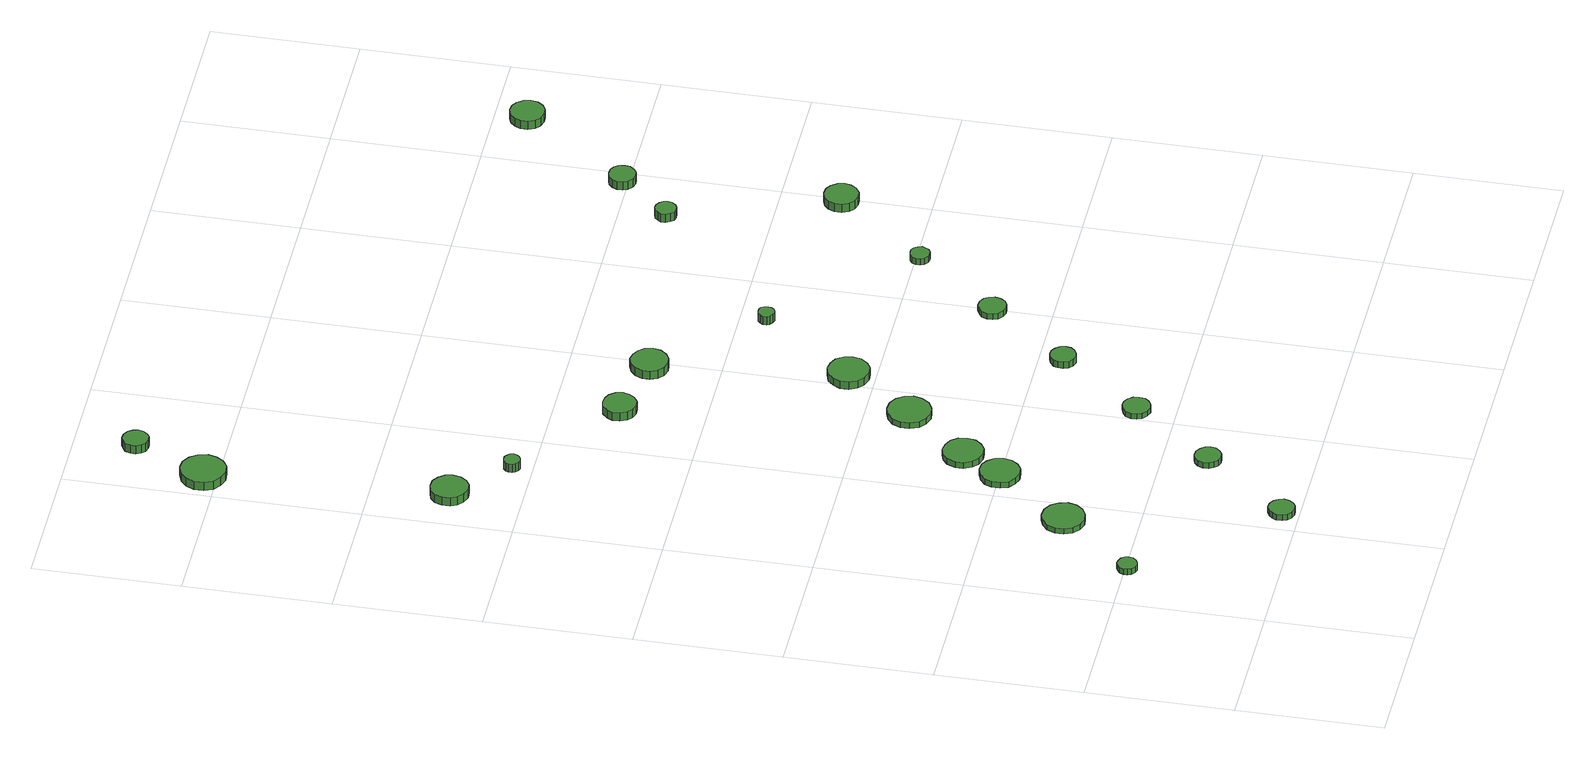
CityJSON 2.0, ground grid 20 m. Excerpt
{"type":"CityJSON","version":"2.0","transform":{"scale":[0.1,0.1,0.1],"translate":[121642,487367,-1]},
"CityObjects":{
"tree1":{"type":"SolitaryVegetationObject","attributes":{"function":"something"},"geometry":[{"type":"MultiSurface","lod":"1","boundaries":[[[0,1,2,3,4,5,6,7,8,9,10,11,12,13,14]],[[15,16,17,18,19,20,21,22,23,24,25,26,27,28,29]],[[0,29,28,1]],[[1,28,27,2]],[[2,27,26,3]],[[3,26,25,4]],[[4,25,24,5]],[[5,24,23,6]],[[6,23,22,7]],[[7,22,21,8]],[[8,21,20,9]],[[9,20,19,10]],[[10,19,18,11]],[[11,18,17,12]],[[12,17,16,13]],[[13,16,15,14]],[[14,15,29,0]]]}]},
"tree2":{"type":"SolitaryVegetationObject","attributes":{"function":"something"},"geometry":[{"type":"MultiSurface","lod":"1","boundaries":[[[30,31,32,33,34,35,36,37,38,39,40,41,42,43,44]],[[45,46,47,48,49,50,51,52,53,54,55,56,57,58,59]],[[30,59,58,31]],[[31,58,57,32]],[[32,57,56,33]],[[33,56,55,34]],[[34,55,54,35]],[[35,54,53,36]],[[36,53,52,37]],[[37,52,51,38]],[[38,51,50,39]],[[39,50,49,40]],[[40,49,48,41]],[[41,48,47,42]],[[42,47,46,43]],[[43,46,45,44]],[[44,45,59,30]]]}]},
"tree3":{"type":"SolitaryVegetationObject","attributes":{"function":"something"},"geometry":[{"type":"MultiSurface","lod":"1","boundaries":[[[60,61,62,63,64,65,66,67,68,69,70,71,72,73,74]],[[75,76,77,78,79,80,81,82,83,84,85,86,87,88,89]],[[60,89,88,61]],[[61,88,87,62]],[[62,87,86,63]],[[63,86,85,64]],[[64,85,84,65]],[[65,84,83,66]],[[66,83,82,67]],[[67,82,81,68]],[[68,81,80,69]],[[69,80,79,70]],[[70,79,78,71]],[[71,78,77,72]],[[72,77,76,73]],[[73,76,75,74]],[[74,75,89,60]]]}]},
"tree4":{"type":"SolitaryVegetationObject","attributes":{"function":"something"},"geometry":[{"type":"MultiSurface","lod":"1","boundaries":[[[90,91,92,93,94,95,96,97,98,99,100,101,102,103,104]],[[105,106,107,108,109,110,111,112,113,114,115,116,117,118,119]],[[90,119,118,91]],[[91,118,117,92]],[[92,117,116,93]],[[93,116,115,94]],[[94,115,114,95]],[[95,114,113,96]],[[96,113,112,97]],[[97,112,111,98]],[[98,111,110,99]],[[99,110,109,100]],[[100,109,108,101]],[[101,108,107,102]],[[102,107,106,103]],[[103,106,105,104]],[[104,105,119,90]]]}]},
"tree5":{"type":"SolitaryVegetationObject","attributes":{"function":"something"},"geometry":[{"type":"MultiSurface","lod":"1","boundaries":[[[120,121,122,123,124,125,126,127,128,129,130,131,132,133,134]],[[135,136,137,138,139,140,141,142,143,144,145,146,147,148,149]],[[120,149,148,121]],[[121,148,147,122]],[[122,147,146,123]],[[123,146,145,124]],[[124,145,144,125]],[[125,144,143,126]],[[126,143,142,127]],[[127,142,141,128]],[[128,141,140,129]],[[129,140,139,130]],[[130,139,138,131]],[[131,138,137,132]],[[132,137,136,133]],[[133,136,135,134]],[[134,135,149,120]]]}]},
"tree6":{"type":"SolitaryVegetationObject","attributes":{"function":"something"},"geometry":[{"type":"MultiSurface","lod":"1","boundaries":[[[150,151,152,153,154,155,156,157,158,159,160,161,162,163,164]],[[165,166,167,168,169,170,171,172,173,174,175,176,177,178,179]],[[150,179,178,151]],[[151,178,177,152]],[[152,177,176,153]],[[153,176,175,154]],[[154,175,174,155]],[[155,174,173,156]],[[156,173,172,157]],[[157,172,171,158]],[[158,171,170,159]],[[159,170,169,160]],[[160,169,168,161]],[[161,168,167,162]],[[162,167,166,163]],[[163,166,165,164]],[[164,165,179,150]]]}]},
"tree7":{"type":"SolitaryVegetationObject","attributes":{"function":"something"},"geometry":[{"type":"MultiSurface","lod":"1","boundaries":[[[180,181,182,183,184,185,186,187,188,189,190,191,192,193,194]],[[195,196,197,198,199,200,201,202,203,204,205,206,207,208,209]],[[180,209,208,181]],[[181,208,207,182]],[[182,207,206,183]],[[183,206,205,184]],[[184,205,204,185]],[[185,204,203,186]],[[186,203,202,187]],[[187,202,201,188]],[[188,201,200,189]],[[189,200,199,190]],[[190,199,198,191]],[[191,198,197,192]],[[192,197,196,193]],[[193,196,195,194]],[[194,195,209,180]]]}]},
"tree8":{"type":"SolitaryVegetationObject","attributes":{"function":"something"},"geometry":[{"type":"MultiSurface","lod":"1","boundaries":[[[210,211,212,213,214,215,216,217,218,219,220,221,222,223,224]],[[225,226,227,228,229,230,231,232,233,234,235,236,237,238,239]],[[210,239,238,211]],[[211,238,237,212]],[[212,237,236,213]],[[213,236,235,214]],[[214,235,234,215]],[[215,234,233,216]],[[216,233,232,217]],[[217,232,231,218]],[[218,231,230,219]],[[219,230,229,220]],[[220,229,228,221]],[[221,228,227,222]],[[222,227,226,223]],[[223,226,225,224]],[[224,225,239,210]]]}]},
"tree9":{"type":"SolitaryVegetationObject","attributes":{"function":"something"},"geometry":[{"type":"MultiSurface","lod":"1","boundaries":[[[240,241,242,243,244,245,246,247,248,249,250,251,252,253,254]],[[255,256,257,258,259,260,261,262,263,264,265,266,267,268,269]],[[240,269,268,241]],[[241,268,267,242]],[[242,267,266,243]],[[243,266,265,244]],[[244,265,264,245]],[[245,264,263,246]],[[246,263,262,247]],[[247,262,261,248]],[[248,261,260,249]],[[249,260,259,250]],[[250,259,258,251]],[[251,258,257,252]],[[252,257,256,253]],[[253,256,255,254]],[[254,255,269,240]]]}]},
"tree10":{"type":"SolitaryVegetationObject","attributes":{"function":"something"},"geometry":[{"type":"MultiSurface","lod":"1","boundaries":[[[270,271,272,273,274,275,276,277,278,279,280,281,282,283,284]],[[285,286,287,288,289,290,291,292,293,294,295,296,297,298,299]],[[270,299,298,271]],[[271,298,297,272]],[[272,297,296,273]],[[273,296,295,274]],[[274,295,294,275]],[[275,294,293,276]],[[276,293,292,277]],[[277,292,291,278]],[[278,291,290,279]],[[279,290,289,280]],[[280,289,288,281]],[[281,288,287,282]],[[282,287,286,283]],[[283,286,285,284]],[[284,285,299,270]]]}]},
"tree11":{"type":"SolitaryVegetationObject","attributes":{"function":"something"},"geometry":[{"type":"MultiSurface","lod":"1","boundaries":[[[300,301,302,303,304,305,306,307,308,309,310,311,312,313,314]],[[315,316,317,318,319,320,321,322,323,324,325,326,327,328,329]],[[300,329,328,301]],[[301,328,327,302]],[[302,327,326,303]],[[303,326,325,304]],[[304,325,324,305]],[[305,324,323,306]],[[306,323,322,307]],[[307,322,321,308]],[[308,321,320,309]],[[309,320,319,310]],[[310,319,318,311]],[[311,318,317,312]],[[312,317,316,313]],[[313,316,315,314]],[[314,315,329,300]]]}]},
"tree12":{"type":"SolitaryVegetationObject","attributes":{"function":"something"},"geometry":[{"type":"MultiSurface","lod":"1","boundaries":[[[330,331,332,333,334,335,336,337,338,339,340,341,342,343,344]],[[345,346,347,348,349,350,351,352,353,354,355,356,357,358,359]],[[330,359,358,331]],[[331,358,357,332]],[[332,357,356,333]],[[333,356,355,334]],[[334,355,354,335]],[[335,354,353,336]],[[336,353,352,337]],[[337,352,351,338]],[[338,351,350,339]],[[339,350,349,340]],[[340,349,348,341]],[[341,348,347,342]],[[342,347,346,343]],[[343,346,345,344]],[[344,345,359,330]]]}]},
"tree13":{"type":"SolitaryVegetationObject","attributes":{"function":"something"},"geometry":[{"type":"MultiSurface","lod":"1","boundaries":[[[360,361,362,363,364,365,366,367,368,369,370,371,372,373,374]],[[375,376,377,378,379,380,381,382,383,384,385,386,387,388,389]],[[360,389,388,361]],[[361,388,387,362]],[[362,387,386,363]],[[363,386,385,364]],[[364,385,384,365]],[[365,384,383,366]],[[366,383,382,367]],[[367,382,381,368]],[[368,381,380,369]],[[369,380,379,370]],[[370,379,378,371]],[[371,378,377,372]],[[372,377,376,373]],[[373,376,375,374]],[[374,375,389,360]]]}]},
"tree14":{"type":"SolitaryVegetationObject","attributes":{"function":"something"},"geometry":[{"type":"MultiSurface","lod":"1","boundaries":[[[390,391,392,393,394,395,396,397,398,399,400,401,402,403,404]],[[405,406,407,408,409,410,411,412,413,414,415,416,417,418,419]],[[390,419,418,391]],[[391,418,417,392]],[[392,417,416,393]],[[393,416,415,394]],[[394,415,414,395]],[[395,414,413,396]],[[396,413,412,397]],[[397,412,411,398]],[[398,411,410,399]],[[399,410,409,400]],[[400,409,408,401]],[[401,408,407,402]],[[402,407,406,403]],[[403,406,405,404]],[[404,405,419,390]]]}]},
"tree15":{"type":"SolitaryVegetationObject","attributes":{"function":"something"},"geometry":[{"type":"MultiSurface","lod":"1","boundaries":[[[420,421,422,423,424,425,426,427,428,429,430,431,432,433,434]],[[435,436,437,438,439,440,441,442,443,444,445,446,447,448,449]],[[420,449,448,421]],[[421,448,447,422]],[[422,447,446,423]],[[423,446,445,424]],[[424,445,444,425]],[[425,444,443,426]],[[426,443,442,427]],[[427,442,441,428]],[[428,441,440,429]],[[429,440,439,430]],[[430,439,438,431]],[[431,438,437,432]],[[432,437,436,433]],[[433,436,435,434]],[[434,435,449,420]]]}]},
"tree16":{"type":"SolitaryVegetationObject","attributes":{"function":"something"},"geometry":[{"type":"MultiSurface","lod":"1","boundaries":[[[450,451,452,453,454,455,456,457,458,459,460,461,462,463,464]],[[465,466,467,468,469,470,471,472,473,474,475,476,477,478,479]],[[450,479,478,451]],[[451,478,477,452]],[[452,477,476,453]],[[453,476,475,454]],[[454,475,474,455]],[[455,474,473,456]],[[456,473,472,457]],[[457,472,471,458]],[[458,471,470,459]],[[459,470,469,460]],[[460,469,468,461]],[[461,468,467,462]],[[462,467,466,463]],[[463,466,465,464]],[[464,465,479,450]]]}]},
"tree17":{"type":"SolitaryVegetationObject","attributes":{"function":"something"},"geometry":[{"type":"MultiSurface","lod":"1","boundaries":[[[480,481,482,483,484,485,486,487,488,489,490,491,492,493,494]],[[495,496,497,498,499,500,501,502,503,504,505,506,507,508,509]],[[480,509,508,481]],[[481,508,507,482]],[[482,507,506,483]],[[483,506,505,484]],[[484,505,504,485]],[[485,504,503,486]],[[486,503,502,487]],[[487,502,501,488]],[[488,501,500,489]],[[489,500,499,490]],[[490,499,498,491]],[[491,498,497,492]],[[492,497,496,493]],[[493,496,495,494]],[[494,495,509,480]]]}]},
"tree18":{"type":"SolitaryVegetationObject","attributes":{"function":"something"},"geometry":[{"type":"MultiSurface","lod":"1","boundaries":[[[510,511,512,513,514,515,516,517,518,519,520,521,522,523,524]],[[525,526,527,528,529,530,531,532,533,534,535,536,537,538,539]],[[510,539,538,511]],[[511,538,537,512]],[[512,537,536,513]],[[513,536,535,514]],[[514,535,534,515]],[[515,534,533,516]],[[516,533,532,517]],[[517,532,531,518]],[[518,531,530,519]],[[519,530,529,520]],[[520,529,528,521]],[[521,528,527,522]],[[522,527,526,523]],[[523,526,525,524]],[[524,525,539,510]]]}]},
"tree19":{"type":"SolitaryVegetationObject","attributes":{"function":"something"},"geometry":[{"type":"MultiSurface","lod":"1","boundaries":[[[540,541,542,543,544,545,546,547,548,549,550,551,552,553,554]],[[555,556,557,558,559,560,561,562,563,564,565,566,567,568,569]],[[540,569,568,541]],[[541,568,567,542]],[[542,567,566,543]],[[543,566,565,544]],[[544,565,564,545]],[[545,564,563,546]],[[546,563,562,547]],[[547,562,561,548]],[[548,561,560,549]],[[549,560,559,550]],[[550,559,558,551]],[[551,558,557,552]],[[552,557,556,553]],[[553,556,555,554]],[[554,555,569,540]]]}]},
"tree20":{"type":"SolitaryVegetationObject","attributes":{"function":"something"},"geometry":[{"type":"MultiSurface","lod":"1","boundaries":[[[570,571,572,573,574,575,576,577,578,579,580,581,582,583,584]],[[585,586,587,588,589,590,591,592,593,594,595,596,597,598,599]],[[570,599,598,571]],[[571,598,597,572]],[[572,597,596,573]],[[573,596,595,574]],[[574,595,594,575]],[[575,594,593,576]],[[576,593,592,577]],[[577,592,591,578]],[[578,591,590,579]],[[579,590,589,580]],[[580,589,588,581]],[[581,588,587,582]],[[582,587,586,583]],[[583,586,585,584]],[[584,585,599,570]]]}]},
"tree21":{"type":"SolitaryVegetationObject","attributes":{"function":"something"},"geometry":[{"type":"MultiSurface","lod":"1","boundaries":[[[600,601,602,603,604,605,606,607,608,609,610,611,612,613,614]],[[615,616,617,618,619,620,621,622,623,624,625,626,627,628,629]],[[600,629,628,601]],[[601,628,627,602]],[[602,627,626,603]],[[603,626,625,604]],[[604,625,624,605]],[[605,624,623,606]],[[606,623,622,607]],[[607,622,621,608]],[[608,621,620,609]],[[609,620,619,610]],[[610,619,618,611]],[[611,618,617,612]],[[612,617,616,613]],[[613,616,615,614]],[[614,615,629,600]]]}]},
"tree22":{"type":"SolitaryVegetationObject","attributes":{"function":"something"},"geometry":[{"type":"MultiSurface","lod":"1","boundaries":[[[630,631,632,633,634,635,636,637,638,639,640,641,642,643,644]],[[645,646,647,648,649,650,651,652,653,654,655,656,657,658,659]],[[630,659,658,631]],[[631,658,657,632]],[[632,657,656,633]],[[633,656,655,634]],[[634,655,654,635]],[[635,654,653,636]],[[636,653,652,637]],[[637,652,651,638]],[[638,651,650,639]],[[639,650,649,640]],[[640,649,648,641]],[[641,648,647,642]],[[642,647,646,643]],[[643,646,645,644]],[[644,645,659,630]]]}]},
"tree23":{"type":"SolitaryVegetationObject","attributes":{"function":"something"},"geometry":[{"type":"MultiSurface","lod":"1","boundaries":[[[660,661,662,663,664,665,666,667,668,669,670,671,672,673,674]],[[675,676,677,678,679,680,681,682,683,684,685,686,687,688,689]],[[660,689,688,661]],[[661,688,687,662]],[[662,687,686,663]],[[663,686,685,664]],[[664,685,684,665]],[[665,684,683,666]],[[666,683,682,667]],[[667,682,681,668]],[[668,681,680,669]],[[669,680,679,670]],[[670,679,678,671]],[[671,678,677,672]],[[672,677,676,673]],[[673,676,675,674]],[[674,675,689,660]]]}]}
},
"vertices":[
[91,198,18],[90,203,18],[86,208,18],[81,210,18],[76,211,18],[71,209,18],[66,205,18],[64,200,18],[64,195,18],[66,190,18],[71,186,18],[76,184,18],[81,185,18],[86,188,18],[90,192,18],[90,192,9],[86,188,9],[81,185,9],[76,184,9],[71,186,9],[66,190,9],[64,195,9],[64,200,9],[66,205,9],[71,209,9],[76,211,9],[81,210,9],[86,208,9],[90,203,9],[91,198,9],
[256,24,17],[254,31,17],[250,37,17],[244,41,17],[236,42,17],[229,39,17],[224,34,17],[221,28,17],[221,20,17],[224,14,17],[229,9,17],[236,6,17],[244,7,17],[250,11,17],[254,17,17],[254,17,8],[250,11,8],[244,7,8],[236,6,8],[229,9,8],[224,14,8],[221,20,8],[221,28,8],[224,34,8],[229,39,8],[236,42,8],[244,41,8],[250,37,8],[254,31,8],[256,24,8],
[192,299,18],[189,311,18],[182,321,18],[171,327,18],[159,328,18],[148,324,18],[139,316,18],[134,305,18],[134,293,18],[139,282,18],[148,274,18],[159,270,18],[171,272,18],[182,278,18],[189,287,18],[189,287,10],[182,278,10],[171,272,10],[159,270,10],[148,274,10],[139,282,10],[134,293,10],[134,305,10],[139,316,10],[148,324,10],[159,328,10],[171,327,10],[182,321,10],[189,311,10],[192,299,10],
[271,400,18],[269,411,18],[262,420,18],[253,426,18],[241,427,18],[231,423,18],[222,416,18],[218,406,18],[218,394,18],[222,384,18],[231,377,18],[241,373,18],[253,374,18],[262,380,18],[269,389,18],[269,389,9],[262,380,9],[253,374,9],[241,373,9],[231,377,9],[222,384,9],[218,394,9],[218,406,9],[222,416,9],[231,423,9],[241,427,9],[253,426,9],[262,420,9],[269,411,9],[271,400,9],
[348,140,18],[347,147,18],[342,153,18],[336,157,18],[328,158,18],[321,156,18],[316,151,18],[313,144,18],[313,136,18],[316,130,18],[321,125,18],[328,122,18],[336,123,18],[342,127,18],[347,133,18],[347,133,9],[342,127,9],[336,123,9],[328,122,9],[321,125,9],[316,130,9],[313,136,9],[313,144,9],[316,151,9],[321,156,9],[328,158,9],[336,157,9],[342,153,9],[347,147,9],[348,140,9],
[86,1096,25],[84,1106,25],[78,1114,25],[69,1120,25],[58,1121,25],[48,1118,25],[40,1111,25],[36,1101,25],[36,1090,25],[40,1081,25],[48,1074,25],[58,1070,25],[69,1071,25],[78,1077,25],[84,1085,25],[84,1085,12],[78,1077,12],[69,1071,12],[58,1070,12],[48,1074,12],[40,1081,12],[36,1090,12],[36,1101,12],[40,1111,12],[48,1118,12],[58,1121,12],[69,1120,12],[78,1114,12],[84,1106,12],[86,1096,12],
[305,455,18],[303,467,18],[296,476,18],[286,481,18],[275,483,18],[264,479,18],[256,472,18],[251,461,18],[251,450,18],[256,439,18],[264,432,18],[275,428,18],[286,429,18],[296,435,18],[303,444,18],[303,444,9],[296,435,9],[286,429,9],[275,428,9],[264,432,9],[256,439,9],[251,450,9],[251,461,9],[256,472,9],[264,479,9],[275,483,9],[286,481,9],[296,476,9],[303,467,9],[305,455,9],
[147,1027,25],[146,1032,25],[143,1035,25],[139,1038,25],[134,1038,25],[130,1037,25],[126,1034,25],[124,1030,25],[124,1025,25],[126,1021,25],[130,1017,25],[134,1016,25],[139,1017,25],[143,1019,25],[146,1023,25],[146,1023,12],[143,1019,12],[139,1017,12],[134,1016,12],[130,1017,12],[126,1021,12],[124,1025,12],[124,1030,12],[126,1034,12],[130,1037,12],[134,1038,12],[139,1038,12],[143,1035,12],[146,1032,12],[147,1027,12],
[68,1418,25],[65,1431,25],[58,1441,25],[47,1448,25],[34,1449,25],[22,1445,25],[12,1436,25],[7,1425,25],[7,1412,25],[12,1400,25],[22,1392,25],[34,1388,25],[47,1389,25],[58,1396,25],[65,1406,25],[65,1406,12],[58,1396,12],[47,1389,12],[34,1388,12],[22,1392,12],[12,1400,12],[7,1412,12],[7,1425,12],[12,1436,12],[22,1445,12],[34,1449,12],[47,1448,12],[58,1441,12],[65,1431,12],[68,1418,12],
[438,253,17],[437,261,17],[432,267,17],[425,271,17],[418,272,17],[410,269,17],[404,264,17],[401,257,17],[401,249,17],[404,242,17],[410,237,17],[418,234,17],[425,235,17],[432,239,17],[437,245,17],[437,245,9],[432,239,9],[425,235,9],[418,234,9],[410,237,9],[404,242,9],[401,249,9],[401,257,9],[404,264,9],[410,269,9],[418,272,9],[425,271,9],[432,267,9],[437,261,9],[438,253,9],
[382,542,18],[379,554,18],[372,564,18],[361,570,18],[349,571,18],[337,567,18],[328,559,18],[323,548,18],[323,536,18],[328,524,18],[337,516,18],[349,512,18],[361,514,18],[372,520,18],[379,530,18],[379,530,9],[372,520,9],[361,514,9],[349,512,9],[337,516,9],[328,524,9],[323,536,9],[323,548,9],[328,559,9],[337,567,9],[349,571,9],[361,570,9],[372,564,9],[379,554,9],[382,542,9],
[105,1518,24],[103,1525,24],[99,1531,24],[92,1535,24],[85,1536,24],[78,1533,24],[73,1529,24],[70,1522,24],[70,1515,24],[73,1508,24],[78,1503,24],[85,1501,24],[92,1501,24],[99,1505,24],[103,1511,24],[103,1511,11],[99,1505,11],[92,1501,11],[85,1501,11],[78,1503,11],[73,1508,11],[70,1515,11],[70,1522,11],[73,1529,11],[78,1533,11],[85,1536,11],[92,1535,11],[99,1531,11],[103,1525,11],[105,1518,11],
[308,914,24],[306,923,24],[300,931,24],[292,935,24],[283,936,24],[274,934,24],[267,927,24],[263,919,24],[263,909,24],[267,900,24],[274,894,24],[283,891,24],[292,892,24],[300,897,24],[306,905,24],[306,905,11],[300,897,11],[292,892,11],[283,891,11],[274,894,11],[267,900,11],[263,909,11],[263,919,11],[267,927,11],[274,934,11],[283,936,11],[292,935,11],[300,931,11],[306,923,11],[308,914,11],
[447,636,21],[445,647,21],[438,657,21],[428,662,21],[417,664,21],[405,660,21],[397,652,21],[392,642,21],[392,630,21],[397,619,21],[405,612,21],[417,608,21],[428,609,21],[438,615,21],[445,624,21],[445,624,9],[438,615,9],[428,609,9],[417,608,9],[405,612,9],[397,619,9],[392,630,9],[392,642,9],[397,652,9],[405,660,9],[417,664,9],[428,662,9],[438,657,9],[445,647,9],[447,636,9],
[527,368,18],[526,375,18],[521,381,18],[515,385,18],[508,386,18],[501,383,18],[495,378,18],[493,372,18],[493,365,18],[495,358,18],[501,353,18],[508,351,18],[515,352,18],[521,355,18],[526,361,18],[526,361,8],[521,355,8],[515,352,8],[508,351,8],[501,353,8],[495,358,8],[493,365,8],[493,372,8],[495,378,8],[501,383,8],[508,386,8],[515,385,8],[521,381,8],[526,375,8],[527,368,8],
[412,894,23],[410,905,23],[403,913,23],[394,918,23],[384,920,23],[374,916,23],[366,909,23],[362,899,23],[362,889,23],[366,879,23],[374,872,23],[384,869,23],[394,870,23],[403,875,23],[410,884,23],[410,884,10],[403,875,10],[394,870,10],[384,869,10],[374,872,10],[366,879,10],[362,889,10],[362,899,10],[366,909,10],[374,916,10],[384,920,10],[394,918,10],[403,913,10],[410,905,10],[412,894,10],
[617,480,17],[615,488,17],[611,494,17],[604,498,17],[596,499,17],[589,496,17],[583,491,17],[580,484,17],[580,476,17],[583,469,17],[589,464,17],[596,461,17],[604,462,17],[611,466,17],[615,472,17],[615,472,8],[611,466,8],[604,462,8],[596,461,8],[589,464,8],[583,469,8],[580,476,8],[580,484,8],[583,491,8],[589,496,8],[596,499,8],[604,498,8],[611,494,8],[615,488,8],[617,480,8],
[532,765,22],[531,770,22],[529,774,22],[525,776,22],[520,776,22],[516,775,22],[512,772,22],[510,768,22],[510,763,22],[512,759,22],[516,756,22],[520,754,22],[525,755,22],[529,757,22],[531,761,22],[531,761,9],[529,757,9],[525,755,9],[520,754,9],[516,756,9],[512,759,9],[510,763,9],[510,768,9],[512,772,9],[516,775,9],[520,776,9],[525,776,9],[529,774,9],[531,770,9],[532,765,9],
[706,595,18],[704,600,18],[701,605,18],[696,608,18],[691,608,18],[686,607,18],[681,603,18],[679,598,18],[679,592,18],[681,587,18],[686,583,18],[691,582,18],[696,582,18],[701,585,18],[704,590,18],[704,590,8],[701,585,8],[696,582,8],[691,582,8],[686,583,8],[681,587,8],[679,592,8],[679,598,8],[681,603,8],[686,607,8],[691,608,8],[696,608,8],[701,605,8],[704,600,8],[706,595,8],
[724,937,29],[723,942,29],[719,947,29],[714,950,29],[708,951,29],[702,949,29],[698,945,29],[695,940,29],[695,934,29],[698,928,29],[702,924,29],[708,922,29],[714,923,29],[719,926,29],[723,931,29],[723,931,16],[719,926,16],[714,923,16],[708,922,16],[702,924,16],[698,928,16],[695,934,16],[695,940,16],[698,945,16],[702,949,16],[708,951,16],[714,950,16],[719,947,16],[723,942,16],[724,937,16],
[814,719,24],[812,728,24],[806,736,24],[798,741,24],[788,742,24],[779,739,24],[772,733,24],[768,724,24],[768,714,24],[772,705,24],[779,699,24],[788,696,24],[798,697,24],[806,702,24],[812,710,24],[812,710,11],[806,702,11],[798,697,11],[788,696,11],[779,699,11],[772,705,11],[768,714,11],[768,724,11],[772,733,11],[779,739,11],[788,742,11],[798,741,11],[806,736,11],[812,728,11],[814,719,11],
[794,1007,26],[793,1015,26],[788,1021,26],[782,1025,26],[774,1025,26],[767,1023,26],[761,1018,26],[758,1011,26],[758,1003,26],[761,997,26],[767,991,26],[774,989,26],[782,990,26],[788,994,26],[793,1000,26],[793,1000,13],[788,994,13],[782,990,13],[774,989,13],[767,991,13],[761,997,13],[758,1003,13],[758,1011,13],[761,1018,13],[767,1023,13],[774,1025,13],[782,1025,13],[788,1021,13],[793,1015,13],[794,1007,13],
[917,1157,21],[915,1166,21],[909,1174,21],[901,1179,21],[891,1180,21],[882,1177,21],[875,1170,21],[871,1162,21],[871,1152,21],[875,1143,21],[882,1137,21],[891,1134,21],[901,1135,21],[909,1139,21],[915,1147,21],[915,1147,8],[909,1139,8],[901,1135,8],[891,1134,8],[882,1137,8],[875,1143,8],[871,1152,8],[871,1162,8],[875,1170,8],[882,1177,8],[891,1180,8],[901,1179,8],[909,1174,8],[915,1166,8],[917,1157,8]
]}
